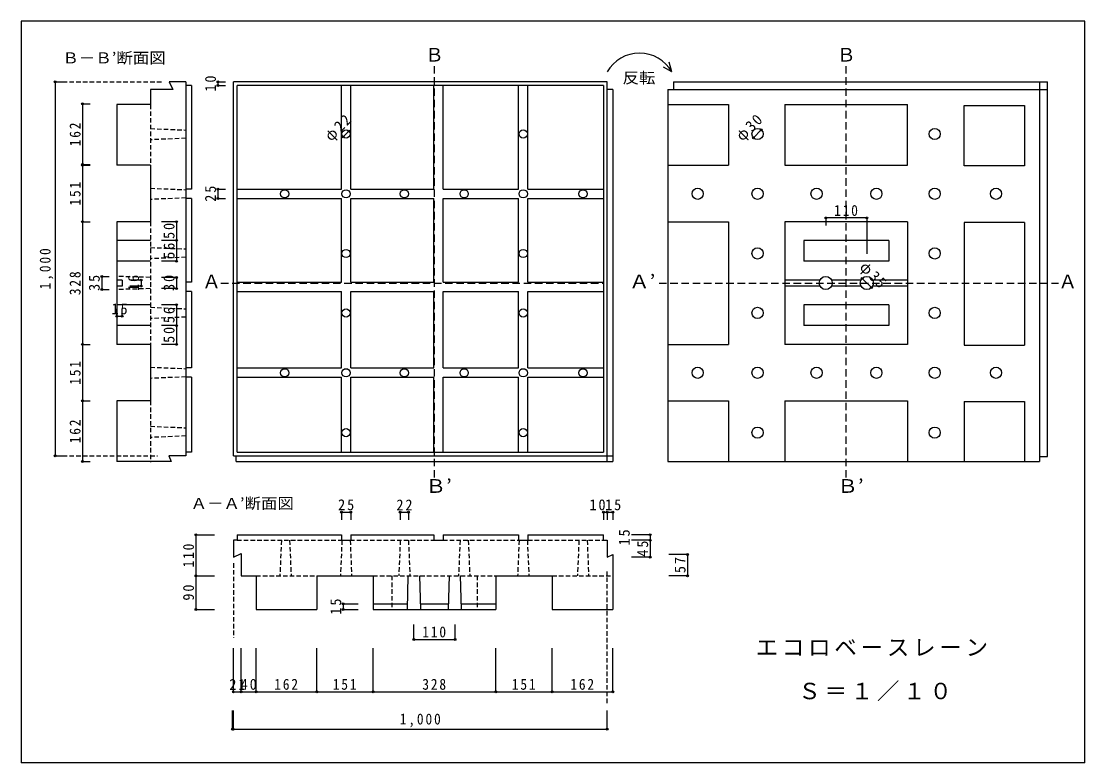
# Model space of a CAD drawing. Units: millimetres at full size, sheet at 1:10. Extents: x -1427 to 1418, y -983 to 999.
import ezdxf
from ezdxf.enums import TextEntityAlignment as Align

# ---------------------------------------------------------------- set-up
doc = ezdxf.new("R2010")
doc.units = ezdxf.units.MM
doc.header["$LTSCALE"] = 10
doc.header["$PDMODE"] = 32
doc.header["$PDSIZE"] = 5
doc.linetypes.add('DASHED1', pattern=[1.8, 1.2, -0.6])
doc.linetypes.add('DASHED2', pattern=[3, 2, -1])
for name, color, linetype in [('1-0', 2, 'Continuous'), ('2-0', 3, 'DASHED2'), ('8-0', 7, 'Continuous'), ('F-0', 7, 'Continuous')]:
    doc.layers.add(name, color=color, linetype=linetype)
doc.styles.add('ＭＳ ゴシック', font='')
doc.styles.get('ＭＳ ゴシック').set_extended_font_data('MS Gothic')

msp = doc.modelspace()

# ---------------------------------------------------------------- linework, layer by layer
at = {"layer": '1-0'}
for p, q in [((313.16, 863.88), (306.22, 889.8)), ((313.16, 863.88), (290.6, 876.9)), ((-986.87, 837.41), (-986.87, 827.41)), ((-986.87, 829.41), (-986.87, 550.41)), ((-971.87, 827.41), (-986.87, 827.41)), ((-971.87, 827.41), (-971.87, 550.41)), ((140.09, 837.41), (-859.91, 837.41)), ((-859.91, -162.59), (-859.91, 837.41)), ((130.09, 827.41), (-849.91, 827.41)), ((-849.91, -152.59), (-849.91, 827.41)), ((-545.91, 550.41), (-545.91, 827.41)), ((-323.91, 550.41), (-323.91, 827.41)), ((-298.91, 550.41), (-298.91, 827.41)), ((-96.91, 550.41), (-96.91, 827.41)), ((-71.91, 550.41), (-71.91, 827.41)), ((130.09, 827.41), (130.09, -152.59)), ((140.09, -177.59), (140.09, 837.41)), ((317.77, 837.41), (317.77, 816.41)), ((317.77, 837.41), (1317.77, 837.41)), ((1296.77, 837.41), (1296.77, -177.59)), ((1317.77, -164.59), (1317.77, 837.41)), ((-1081.87, 816.41), (-1081.87, 776.41)), ((155.09, 816.41), (140.09, 816.41)), ((155.09, 816.41), (155.09, -177.59)), ((302.77, 816.41), (1317.77, 816.41)), ((302.77, 776.41), (464.77, 776.41)), ((464.77, 776.41), (464.77, 614.41)), ((615.77, 776.41), (615.77, 614.41)), ((615.77, 776.41), (943.77, 776.41)), ((1094.77, 774.41), (1256.77, 774.41)), ((1256.77, 774.41), (1256.77, 612.41)), ((-1081.87, 614.41), (-1171.87, 614.41)), ((-1081.87, 614.41), (-1081.87, 463.41)), ((302.77, 614.41), (464.77, 614.41)), ((-971.87, 550.41), (-986.87, 550.41)), ((-986.87, 550.41), (-986.87, 525.41)), ((-545.91, 550.41), (-323.91, 550.41)), ((-298.91, 550.41), (-96.91, 550.41)), ((-71.91, 550.41), (130.09, 550.41)), ((-971.87, 525.41), (-986.87, 525.41)), ((-986.87, 525.41), (-986.87, 301.41)), ((-971.87, 525.41), (-971.87, 301.41)), ((-849.91, 525.41), (-570.91, 525.41)), ((-570.91, 301.41), (-570.91, 525.41)), ((-545.91, 525.41), (-323.91, 525.41)), ((-545.91, 301.41), (-545.91, 525.41)), ((-323.91, 301.41), (-323.91, 525.41)), ((-298.91, 301.41), (-298.91, 525.41)), ((-298.91, 525.41), (-96.91, 525.41)), ((-96.91, 301.41), (-96.91, 525.41)), ((-71.91, 525.41), (130.09, 525.41)), ((-71.91, 301.41), (-71.91, 525.41)), ((-1081.87, 463.41), (-1171.87, 463.41)), ((-1171.87, 463.41), (-1171.87, 135.41)), ((302.77, 463.41), (464.77, 463.41)), ((464.77, 463.41), (464.77, 135.41)), ((943.77, 463.41), (943.77, 135.41)), ((1094.77, 461.41), (1094.77, 133.41)), ((1256.77, 461.41), (1094.77, 461.41)), ((1256.77, 461.41), (1256.77, 133.41)), ((-1081.87, 413.41), (-1171.87, 413.41)), ((893.77, 413.41), (665.77, 413.41)), ((665.77, 413.41), (665.77, 357.41)), ((893.77, 413.41), (893.77, 357.41)), ((-1081.87, 357.41), (-1171.87, 357.41)), ((893.77, 357.41), (665.77, 357.41)), ((-1156.87, 307.41), (-1171.87, 307.41)), ((-1156.87, 291.41), (-1171.87, 291.41)), ((-1156.87, 307.41), (-1156.87, 291.41)), ((-971.87, 301.41), (-986.87, 301.41)), ((-986.87, 301.41), (-986.87, 276.41)), ((-849.91, 301.41), (-570.91, 301.41)), ((-545.91, 301.41), (-323.91, 301.41)), ((-298.91, 301.41), (-96.91, 301.41)), ((-71.91, 301.41), (130.09, 301.41)), ((709.21, 307.41), (615.77, 307.41)), ((709.21, 291.41), (615.77, 291.41)), ((819.21, 307.41), (740.34, 307.41)), ((819.21, 291.41), (740.34, 291.41)), ((943.77, 307.41), (850.34, 307.41)), ((943.77, 291.41), (850.34, 291.41)), ((-971.87, 276.41), (-986.87, 276.41)), ((-986.87, 276.41), (-986.87, 72.41)), ((-971.87, 276.41), (-971.87, 72.41)), ((-849.91, 276.41), (-570.91, 276.41)), ((-570.91, 72.41), (-570.91, 276.41)), ((-545.91, 276.41), (-323.91, 276.41)), ((-545.91, 72.41), (-545.91, 276.41)), ((-323.91, 72.41), (-323.91, 276.41)), ((-298.91, 72.41), (-298.91, 276.41)), ((-298.91, 276.41), (-96.91, 276.41)), ((-96.91, 72.41), (-96.91, 276.41)), ((-71.91, 276.41), (130.09, 276.41)), ((-71.91, 72.41), (-71.91, 276.41)), ((-1081.87, 241.41), (-1171.87, 241.41)), ((893.77, 241.41), (665.77, 241.41)), ((665.77, 241.41), (665.77, 185.41)), ((893.77, 241.41), (893.77, 185.41)), ((-1081.87, 185.41), (-1171.87, 185.41)), ((893.77, 185.41), (665.77, 185.41)), ((-1081.87, 135.41), (-1171.87, 135.41)), ((-1081.87, 135.41), (-1081.87, -15.59)), ((302.77, 135.41), (464.77, 135.41)), ((943.77, 135.41), (615.77, 135.41)), ((1094.77, 133.41), (1256.77, 133.41)), ((-971.87, 72.41), (-986.87, 72.41)), ((-986.87, 72.41), (-986.87, 47.41)), ((-849.91, 72.41), (-570.91, 72.41)), ((-545.91, 72.41), (-323.91, 72.41)), ((-298.91, 72.41), (-96.91, 72.41)), ((-71.91, 72.41), (130.09, 72.41)), ((-971.87, 47.41), (-986.87, 47.41)), ((-971.87, 47.41), (-971.87, -152.59)), ((-849.91, 47.41), (-570.91, 47.41)), ((-570.91, -152.59), (-570.91, 47.41)), ((-545.91, 47.41), (-323.91, 47.41)), ((-545.91, -152.59), (-545.91, 47.41)), ((-323.91, -152.59), (-323.91, 47.41)), ((-298.91, 47.41), (-96.91, 47.41)), ((-298.91, -152.59), (-298.91, 47.41)), ((-96.91, -152.59), (-96.91, 47.41)), ((-71.91, 47.41), (130.09, 47.41)), ((-71.91, -152.59), (-71.91, 47.41)), ((-1081.87, -15.59), (-1171.87, -15.59)), ((-1171.87, -15.59), (-1171.87, -177.59)), ((615.77, -15.59), (943.77, -15.59)), ((615.77, -15.59), (615.77, -177.59)), ((943.77, -15.59), (943.77, -177.59)), ((1094.77, -17.59), (1256.77, -17.59)), ((1094.77, -17.59), (1094.77, -177.59)), ((1256.77, -17.59), (1256.77, -177.59)), ((-1032.87, -162.59), (-1025.87, -177.59)), ((-971.87, -152.59), (-986.87, -152.59)), ((-859.91, -162.59), (155.09, -162.59)), ((-851.91, -177.59), (-851.91, -162.59)), ((-849.91, -152.59), (130.09, -152.59)), ((1296.77, -164.59), (1317.77, -164.59)), ((-1025.87, -177.59), (-1171.87, -177.59)), ((-851.91, -177.59), (-782.55, -177.59)), ((-851.91, -177.59), (155.09, -177.59)), ((-849.91, -388.5), (-859.91, -388.5)), ((-849.91, -373.5), (-849.91, -388.5)), ((-545.91, -373.5), (-545.91, -388.5)), ((-545.91, -373.5), (-323.91, -373.5)), ((-323.91, -373.5), (-323.91, -388.5)), ((-323.91, -388.5), (-298.91, -388.5)), ((-298.91, -373.5), (-298.91, -388.5)), ((-96.91, -388.5), (-71.91, -388.5)), ((-71.91, -373.5), (-71.91, -388.5)), ((-71.91, -373.5), (130.09, -373.5)), ((130.09, -388.5), (130.09, -373.5)), ((130.09, -388.5), (140.09, -388.5)), ((-838.91, -423.5), (-838.91, -483.5)), ((155.09, -426.36), (155.09, -573.5)), ((-838.91, -483.5), (-798.91, -483.5)), ((-636.91, -483.5), (-636.91, -573.5)), ((-394.41, -573.5), (-391.91, -483.5)), ((-361.91, -483.5), (-359.41, -573.5)), ((-284.41, -573.5), (-281.91, -483.5)), ((-249.41, -573.5), (-251.91, -483.5)), ((-157.91, -483.5), (-157.91, -573.5)), ((-485.91, -558.5), (-394, -558.5)), ((-359.83, -558.5), (-284, -558.5)), ((-249.83, -558.5), (-157.91, -558.5)), ((-485.91, -573.5), (-157.91, -573.5)), ((-6.91, -573.5), (155.09, -573.5))]:
    msp.add_line(p, q, dxfattribs=at)
at = {"layer": '1-0', "linetype": 'DASHED1'}
for p, q in [((-1081.87, 776.41), (-1081.87, 614.41)), ((-1081.87, 712.41), (-986.87, 708.41)), ((-986.87, 686.41), (-1081.87, 682.41)), ((-1081.87, 552.91), (-986.87, 548.91)), ((-986.87, 526.91), (-1081.87, 522.91)), ((-1081.87, 463.41), (-1081.87, 135.41)), ((-1081.87, 394.41), (-986.87, 390.41)), ((-986.87, 368.41), (-1081.87, 364.41)), ((-1081.87, 314.41), (-1171.87, 316.91)), ((-1081.87, 284.41), (-1171.87, 281.91)), ((-1081.87, 234.41), (-986.87, 230.41)), ((-986.87, 208.41), (-1081.87, 204.41)), ((-1081.87, 74.41), (-986.87, 70.41)), ((-986.87, 48.41), (-1081.87, 44.41)), ((-1081.87, -15.59), (-1081.87, -179.59)), ((-1081.87, -83.59), (-986.87, -87.59)), ((-986.87, -109.59), (-1081.87, -113.59)), ((-849.91, -388.5), (-570.91, -388.5)), ((-731.41, -388.5), (-735.41, -483.5)), ((-709.41, -388.5), (-705.41, -483.5)), ((-569.41, -388.5), (-573.41, -483.5)), ((-547.91, -388.5), (-323.91, -388.5)), ((-547.41, -388.5), (-543.41, -483.5)), ((-413.41, -388.5), (-417.41, -483.5)), ((-391.41, -388.5), (-387.41, -483.5)), ((-298.91, -388.5), (-94.91, -388.5)), ((-253.41, -388.5), (-257.41, -483.5)), ((-231.41, -388.5), (-227.41, -483.5)), ((-95.41, -388.5), (-99.41, -483.5)), ((-73.41, -388.5), (-69.41, -483.5)), ((-71.91, -388.5), (132.09, -388.5)), ((64.59, -388.5), (60.59, -483.5)), ((86.59, -388.5), (90.59, -483.5)), ((-798.91, -483.5), (-636.91, -483.5)), ((-485.91, -483.5), (-157.91, -483.5)), ((-435.91, -483.5), (-435.91, -573.5)), ((-207.91, -483.5), (-207.91, -573.5)), ((-6.91, -483.5), (155.09, -483.5)), ((-435.91, -573.5), (-379.91, -573.5))]:
    msp.add_line(p, q, dxfattribs=at)
at = {"layer": '1-0'}
for points in [[(-986.87, 837.41), (-1031.87, 837.41), (-1021.87, 816.41), (-1081.87, 816.41)], [(-849.91, 550.41), (-570.91, 550.41), (-570.91, 827.41)], [(302.77, 816.41), (302.77, -177.59), (1296.77, -177.59)], [(-1081.87, 776.41), (-1171.87, 776.41), (-1171.87, 614.41)], [(615.77, 614.41), (943.77, 614.41), (943.77, 776.41)], [(1256.77, 612.41), (1094.77, 612.41), (1094.77, 774.41)], [(943.77, 463.41), (615.77, 463.41), (615.77, 135.41)], [(-986.87, 47.41), (-986.87, -162.59), (-1032.87, -162.59)], [(302.77, -15.59), (464.77, -15.59), (464.77, -177.59)], [(-859.91, -388.5), (-859.91, -433.5), (-838.91, -423.5)], [(-849.91, -373.5), (-570.91, -373.5), (-570.91, -388.5), (-545.91, -388.5)], [(-298.91, -373.5), (-96.91, -373.5), (-96.91, -388.5)], [(140.09, -388.5), (140.09, -433.5), (155.09, -426.36)], [(-798.91, -483.5), (-798.91, -573.5), (-636.91, -573.5)], [(-636.91, -483.5), (-485.91, -483.5), (-485.91, -573.5)], [(-157.91, -483.5), (-6.91, -483.5), (-6.91, -573.5)]]:
    msp.add_lwpolyline(points, dxfattribs=at)
for centre, radius in [((542.27, 697.91), 15), ((1016.27, 697.91), 15), ((-558.41, 697.91), 11), ((-84.41, 697.91), 11), ((-722.41, 537.91), 11), ((-558.41, 537.91), 11), ((-402.41, 537.91), 11), ((-242.41, 537.91), 11), ((-84.41, 537.91), 11), ((75.59, 537.91), 11), ((382.27, 537.91), 15), ((542.27, 537.91), 15), ((700.27, 537.91), 15), ((860.27, 537.91), 15), ((1016.27, 537.91), 15), ((1180.27, 537.91), 15), ((-558.41, 378.41), 11), ((-84.41, 378.41), 11), ((542.27, 378.41), 15), ((1016.27, 378.41), 15), ((724.77, 299.41), 17.5), ((834.77, 299.41), 17.5), ((-558.41, 219.41), 11), ((-84.41, 219.41), 11), ((542.27, 219.41), 15), ((1016.27, 219.41), 15), ((-722.41, 59.41), 11), ((-558.41, 59.41), 11), ((-402.41, 59.41), 11), ((-242.41, 59.41), 11), ((-84.41, 59.41), 11), ((75.59, 59.41), 11), ((382.27, 59.41), 15), ((542.27, 59.41), 15), ((700.27, 59.41), 15), ((860.27, 59.41), 15), ((1016.27, 59.41), 15), ((1180.27, 59.41), 15), ((-558.41, -100.59), 11), ((-84.41, -100.59), 11), ((542.27, -100.59), 15), ((1016.27, -100.59), 15)]:
    msp.add_circle(centre, radius, dxfattribs=at)
msp.add_arc((226.44, 814.09), 100, 29.86343, 150.13657, dxfattribs=at)
at = {"layer": '2-0', "color": 7}
for p, q in [((-321.91, -220.54), (-321.91, 882.42)), ((779.77, -220.54), (779.77, 882.42)), ((-893.2, 299.41), (132.09, 299.41)), ((278.83, 299.41), (1347.19, 299.41))]:
    msp.add_line(p, q, dxfattribs=at)
at = {"layer": '8-0'}
for p, q in [((-1336.27, 837.41), (-1336.27, -162.59)), ((-1336.27, 837.41), (-1316.27, 837.41)), ((-901.01, 837.41), (-901.01, 827.41)), ((-901.01, 837.41), (-881.01, 837.41)), ((-901.01, 827.41), (-881.01, 827.41)), ((-1263.25, 778.41), (-1263.25, 616.41)), ((-1263.25, 778.41), (-1243.25, 778.41)), ((-566.19, 690.13), (-550.64, 705.69)), ((531.17, 687.8), (552.38, 709.01)), ((-1263.25, 616.41), (-1243.25, 616.41)), ((-1263.25, 614.41), (-1263.25, 463.41)), ((-1263.25, 614.41), (-1243.25, 614.41)), ((-901.01, 550.41), (-881.01, 550.41)), ((-901.01, 550.41), (-901.01, 525.41)), ((-901.01, 525.41), (-881.01, 525.41)), ((-1263.25, 463.41), (-1263.25, 135.41)), ((-1263.25, 463.41), (-1243.25, 463.41)), ((-1011.87, 463.41), (-1051.87, 463.41)), ((-1011.87, 463.41), (-1011.87, 413.41)), ((834.77, 473.41), (724.77, 473.41)), ((724.77, 473.41), (724.77, 453.41)), ((834.77, 473.41), (834.77, 377.53)), ((-1011.87, 413.41), (-1051.87, 413.41)), ((-1011.87, 413.41), (-1011.87, 357.41)), ((-1011.87, 357.41), (-1051.87, 357.41)), ((-1211.87, 316.91), (-1211.87, 281.91)), ((-1211.87, 316.91), (-1191.87, 316.91)), ((-1011.87, 314.41), (-1051.87, 314.41)), ((-1011.87, 314.41), (-1011.87, 284.41)), ((-1106.87, 307.41), (-1136.87, 307.41)), ((-1106.87, 291.41), (-1136.87, 291.41)), ((-1106.87, 307.41), (-1106.87, 291.41)), ((822.4, 311.78), (847.15, 287.03)), ((-1211.87, 281.91), (-1191.87, 281.91)), ((-1011.87, 284.41), (-1051.87, 284.41)), ((-1171.87, 210.42), (-1171.87, 230.42)), ((-1156.87, 210.42), (-1156.87, 230.42)), ((-1011.87, 241.41), (-1051.87, 241.41)), ((-1011.87, 241.41), (-1011.87, 185.41)), ((-1171.87, 210.42), (-1156.87, 210.42)), ((-1011.87, 185.41), (-1051.87, 185.41)), ((-1011.87, 185.41), (-1011.87, 135.41)), ((-1263.25, 135.41), (-1243.25, 135.41)), ((-1263.25, 135.41), (-1263.25, -15.59)), ((-1263.25, 135.41), (-1243.25, 135.41)), ((-1011.87, 135.41), (-1051.87, 135.41)), ((-1263.25, -15.59), (-1243.25, -15.59)), ((-1263.25, -15.59), (-1263.25, -177.59)), ((-1336.27, -162.59), (-1316.27, -162.59)), ((-1336.27, -162.59), (-1316.27, -162.59)), ((-1263.25, -177.59), (-1243.25, -177.59)), ((-570.91, -313.5), (-545.91, -313.5)), ((-570.91, -313.5), (-570.91, -333.5)), ((-545.91, -313.5), (-545.91, -333.5)), ((-413.41, -313.5), (-413.41, -333.5)), ((-413.41, -313.5), (-391.41, -313.5)), ((-391.41, -313.5), (-391.41, -333.5)), ((130.09, -313.5), (140.09, -313.5)), ((130.09, -313.5), (130.09, -333.5)), ((140.09, -313.5), (140.09, -333.5)), ((140.09, -313.5), (155.09, -313.5)), ((140.09, -313.5), (140.09, -333.5)), ((155.09, -313.5), (155.09, -333.5)), ((-959.91, -373.5), (-959.91, -483.5)), ((-959.91, -373.5), (-909.91, -373.5)), ((255.09, -373.5), (205.09, -373.5)), ((255.09, -388.5), (205.09, -388.5)), ((255.09, -373.5), (255.09, -388.5)), ((255.09, -388.5), (255.09, -433.5)), ((355.09, -426.36), (305.09, -426.36)), ((355.09, -426.36), (355.09, -483.5)), ((255.09, -433.5), (205.09, -433.5)), ((-959.91, -483.5), (-909.91, -483.5)), ((-959.91, -483.5), (-959.91, -573.5)), ((355.09, -483.5), (305.09, -483.5)), ((-565.91, -558.5), (-565.91, -573.5)), ((-565.91, -558.5), (-525.91, -558.5)), ((-959.91, -573.5), (-909.91, -573.5)), ((-565.91, -573.5), (-525.91, -573.5)), ((-376.91, -653.5), (-376.91, -613.5)), ((-266.91, -653.5), (-266.91, -613.5)), ((-376.91, -653.5), (-266.91, -653.5)), ((-859.91, -793.5), (-859.91, -677.04)), ((-838.91, -793.5), (-838.91, -677.04)), ((-798.91, -793.5), (-798.91, -677.04)), ((-636.91, -793.5), (-636.91, -677.04)), ((-636.91, -793.5), (-636.91, -677.04)), ((-636.91, -793.5), (-636.91, -677.04)), ((-485.91, -793.5), (-485.91, -677.04)), ((-485.91, -793.5), (-485.91, -677.04)), ((-157.91, -793.5), (-157.91, -677.04)), ((-157.91, -793.5), (-157.91, -677.04)), ((-6.91, -793.5), (-6.91, -677.04)), ((155.09, -793.5), (155.09, -677.04)), ((-859.91, -793.5), (-838.91, -793.5)), ((-838.91, -793.5), (-798.91, -793.5)), ((-798.91, -793.5), (-636.91, -793.5)), ((-636.91, -793.5), (-485.91, -793.5)), ((-485.91, -793.5), (-157.91, -793.5)), ((-157.91, -793.5), (-6.91, -793.5)), ((-6.91, -793.5), (155.09, -793.5)), ((-861.91, -893.5), (-861.91, -843.5)), ((-861.91, -893.5), (-861.91, -843.5)), ((-859.91, -893.5), (-859.91, -843.5)), ((140.09, -893.5), (140.09, -843.5)), ((-859.91, -893.5), (140.09, -893.5))]:
    msp.add_line(p, q, dxfattribs=at)
at = {"layer": '8-0', "color": 4, "linetype": 'DASHED1'}
for p, q in [((-1316.27, 837.41), (-1049.37, 837.41)), ((-1316.27, -162.59), (-1062.63, -162.59)), ((-859.91, -449.98), (-859.91, -648.89)), ((140.09, -823.5), (140.09, -472.08))]:
    msp.add_line(p, q, dxfattribs=at)
at = {"layer": '8-0'}
for p in [(-1336.27, 837.41), (-901.01, 837.41), (-901.01, 827.41), (-1263.25, 778.41), (552.38, 709.01), (-566.19, 690.13), (-550.64, 705.69), (531.17, 687.8), (-1263.25, 616.41), (-1263.25, 614.41), (-901.01, 550.41), (-901.01, 525.41), (-1263.25, 463.41), (-1011.87, 463.41), (724.77, 473.41), (834.77, 473.41), (-1011.87, 413.41), (-1011.87, 357.41), (-1211.87, 316.91), (-1011.87, 314.41), (822.4, 311.78), (-1106.87, 307.41), (-1106.87, 291.41), (-1011.87, 284.41), (847.15, 287.03), (-1211.87, 281.91), (-1011.87, 241.41), (-1171.87, 210.42), (-1156.87, 210.42), (-1011.87, 185.41), (-1263.25, 135.41), (-1263.25, 135.41), (-1011.87, 135.41), (-1263.25, -15.59), (-1336.27, -162.59), (-1336.27, -162.59), (-1263.25, -177.59), (-570.91, -313.5), (-545.91, -313.5), (-413.41, -313.5), (-391.41, -313.5), (130.09, -313.5), (140.09, -313.5), (155.09, -313.5), (-959.91, -373.5), (255.09, -373.5), (255.09, -388.5), (355.09, -426.36), (255.09, -433.5), (-959.91, -483.5), (355.09, -483.5), (-565.91, -558.5), (-959.91, -573.5), (-565.91, -573.5), (-376.91, -653.5), (-266.91, -653.5), (-859.91, -793.5), (-838.91, -793.5), (-798.91, -793.5), (-636.91, -793.5), (-485.91, -793.5), (-157.91, -793.5), (-6.91, -793.5), (155.09, -793.5), (-861.91, -893.5), (-859.91, -893.5), (140.09, -893.5)]:
    msp.add_point(p, dxfattribs=at)
at = {"layer": 'F-0'}
for p in [(-1427.19, 999.2), (1417.59, -983.15)]:
    msp.add_line(p, (-1427.19, -983.15), dxfattribs=at)
msp.add_lwpolyline([(1417.59, -983.15), (1417.59, 999.2), (-1427.19, 999.2)], dxfattribs=at)

# ---------------------------------------------------------------- texts
at = {"layer": '2-0', "style": 'ＭＳ ゴシック'}
for s, p in [('Ｂ', (-346.91, 880.42)), ('Ｂ', (754.77, 880.42)), ('Ａ', (-943.2, 274.41)), ('Ａ', (1347.19, 274.41))]:
    msp.add_text(s, height=36.66, dxfattribs=at).set_placement(p, align=Align.BOTTOM_LEFT)
at = {"layer": '2-0', "style": 'ＭＳ ゴシック', "width": 1.1}
for s, p in [('Ａ’', (198.6, 274.41)), ('Ｂ’', (-345.92, -272.63)), ('Ｂ’', (755.76, -272.63))]:
    msp.add_text(s, height=36.66, dxfattribs=at).set_placement(p, align=Align.BOTTOM_LEFT)
at = {"layer": '8-0', "char_height": 29.33, "attachment_point": 7, "style": 'ＭＳ ゴシック'}
for s, insert, rotation in [('\\T1.27;\\W0.95;10', (-906.01, 811.16), 90), ('\\T1.19;φ22', (-592.89, 670.51), 45), ('\\T1.19;φ30', (507.3, 671.01), 45), ('\\T1.27;\\W0.9;162', (-1268.25, 664.91), 90), ('\\T1.27;\\W0.9;151', (-1268.25, 506.41), 90), ('\\T1.27;\\W0.95;25', (-906.01, 516.66), 90), ('\\T1.27;\\W0.95;50', (-1016.87, 417.16), 90), ('\\T1.27;\\W0.95;56', (-1016.87, 364.16), 90), ('\\T1.28;\\W0.9;1,000', (-1341.27, 282.41), 90), ('\\T1.19;φ35', (807.37, 333.88), 315), ('\\T1.27;\\W0.9;328', (-1268.25, 266.91), 90), ('\\T1.27;\\W0.95;35', (-1216.87, 278.16), 90), ('\\T1.27;\\W0.95;16', (-1111.87, 278.16), 90), ('\\T1.27;\\W0.95;30', (-1016.87, 278.16), 90), ('\\T1.27;\\W0.95;56', (-1016.87, 192.16), 90), ('\\T1.27;\\W0.95;50', (-1016.87, 139.16), 90), ('\\T1.27;\\W0.9;151', (-1268.25, 27.41), 90), ('\\T1.27;\\W0.9;162', (-1268.25, -129.09), 90), ('\\T1.27;\\W0.95;15', (200.86, -402.25), 90), ('\\T1.27;\\W0.95;45', (250.09, -432.25), 90), ('\\T1.27;\\W0.9;110', (-964.91, -461), 90), ('\\T1.27;\\W0.95;57', (350.09, -476.18), 90), ('\\T1.27;\\W0.95;90', (-964.91, -549.75), 90), ('\\T1.27;\\W0.95;15', (-570.91, -587.25), 90)]:
    msp.add_mtext(s, dxfattribs=dict(at, insert=insert, rotation=rotation))
for s, insert in [('\\T1.27;\\W0.9;110', (747.27, 478.41)), ('\\T1.27;\\W0.95;15', (-1185.62, 215.42)), ('\\T1.27;\\W0.95;25', (-579.66, -308.5)), ('\\T1.27;\\W0.95;22', (-423.66, -308.5)), ('\\T1.27;\\W0.95;10', (92.73, -308.5)), ('\\T1.27;\\W0.95;15', (134.63, -308.5)), ('\\T1.27;\\W0.9;110', (-354.41, -648.5)), ('\\T1.27;\\W0.95;21', (-870.66, -788.5)), ('\\T1.27;\\W0.95;40', (-840.16, -788.5)), ('\\T1.27;\\W0.9;162', (-750.41, -788.5)), ('\\T1.27;\\W0.9;151', (-593.91, -788.5)), ('\\T1.27;\\W0.9;328', (-354.41, -788.5)), ('\\T1.27;\\W0.9;151', (-114.91, -788.5)), ('\\T1.27;\\W0.9;162', (41.59, -788.5)), ('\\T1.28;\\W0.9;1,000', (-414.91, -888.5))]:
    msp.add_mtext(s, dxfattribs=dict(at, insert=insert))
at = {"layer": 'F-0', "style": 'ＭＳ ゴシック', "width": 1.1}
for s, p in [('Ｂ－Ｂ’断面図', (-1317.17, 877.9)), ('反転', (181.17, 824.5)), ('Ａ－Ａ’断面図', (-974.16, -313.16))]:
    msp.add_text(s, height=29.33, dxfattribs=at).set_placement(p, align=Align.BOTTOM_LEFT)
at = {"layer": 'F-0', "color": 3, "char_height": 43.99, "attachment_point": 7, "style": 'ＭＳ ゴシック'}
for s, insert in [('\\T1.17;エコロベースレーン', (537.26, -698.25)), ('\\T1.17;Ｓ＝１／１０', (651.25, -818.57))]:
    msp.add_mtext(s, dxfattribs=dict(at, insert=insert))

doc.saveas('drawing.dxf')
